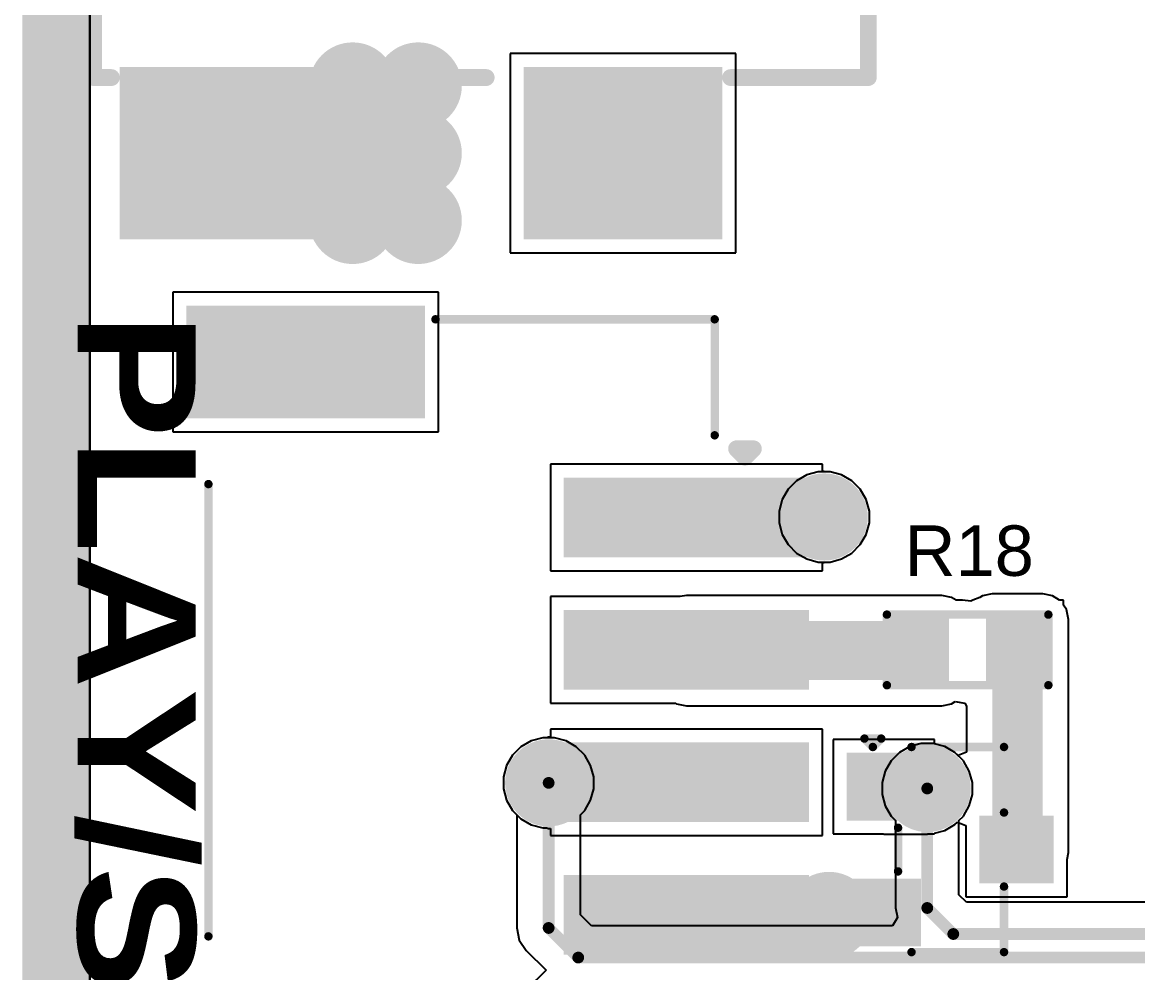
# Model space of a CAD drawing. Header units: inches. Extents: x -0.14 to 3.84, y -0.14 to 3.05.
# Drawn here: x -0.138 to 0.525, y 1.401 to 1.966 of the extents above; entities that cross this region are included whole.
import ezdxf

# ---------------------------------------------------------------- set-up
doc = ezdxf.new("R2010")
doc.units = ezdxf.units.IN
doc.header["$MEASUREMENT"] = 0
for name, color, linetype in [('Board Outline', 216, 'Continuous'), ('Bottom Layer', 5, 'Continuous'), ('Bottom Solder', 6, 'Continuous'), ('Ground Layer', 76, 'Continuous'), ('Multi-Layer', 9, 'Continuous'), ('Pad Holes', 156, 'Continuous'), ('Power Layer', 16, 'Continuous'), ('Top Layer', 1, 'Continuous'), ('Top Overlay', 2, 'Continuous'), ('Top Paste', 8, 'Continuous'), ('Top Solder', 216, 'Continuous'), ('Via Holes', 16, 'Continuous')]:
    doc.layers.add(name, color=color, linetype=linetype)
doc.styles.add('Arial', font='', dxfattribs={"height": 0.2})
doc.styles.add('Arial Black_Bold', font='', dxfattribs={"height": 0.2})
doc.styles.get('Arial').set_extended_font_data('Arial')
doc.styles.get('Arial Black_Bold').set_extended_font_data('Arial Black', bold=True)

# ---------------------------------------------------------------- blocks, each defined once
blk = doc.blocks.new('SOT_23_14')
at = {"layer": 'Top Layer'}
for points in [[(-0.01614, 0.05748), (0.01614, 0.05748), (0.01614, 0.02126), (-0.01614, 0.02126)], [(-0.05354, -0.02126), (-0.02126, -0.02126), (-0.02126, -0.05748), (-0.05354, -0.05748)], [(0.02126, -0.02126), (0.05354, -0.02126), (0.05354, -0.05748), (0.02126, -0.05748)]]:
    blk.add_hatch(color=1, dxfattribs=at).paths.add_polyline_path(points)
at = {"layer": 'Top Paste'}
for points in [[(-0.01614, 0.05748), (0.01614, 0.05748), (0.01614, 0.02126), (-0.01614, 0.02126)], [(-0.05354, -0.02126), (-0.02126, -0.02126), (-0.02126, -0.05748), (-0.05354, -0.05748)], [(0.02126, -0.02126), (0.05354, -0.02126), (0.05354, -0.05748), (0.02126, -0.05748)]]:
    blk.add_hatch(color=8, dxfattribs=at).paths.add_polyline_path(points)
at = {"layer": 'Top Solder'}
for points in [[(-0.02014, 0.06148), (0.02014, 0.06148), (0.02014, 0.01726), (-0.02014, 0.01726)], [(-0.05754, -0.01726), (-0.01726, -0.01726), (-0.01726, -0.06148), (-0.05754, -0.06148)], [(0.01726, -0.01726), (0.05754, -0.01726), (0.05754, -0.06148), (0.01726, -0.06148)]]:
    blk.add_hatch(color=216, dxfattribs=at).paths.add_polyline_path(points)
at = {"layer": 'Top Overlay'}
for points in [[(-0.061, -0.023, 0.005, 0.005, 0), (-0.061, 0.032, 0.005, 0.005, 0)], [(-0.022, 0.032, 0.005, 0.005, 0), (-0.061, 0.032, 0.005, 0.005, 0)], [(0.061, 0.032, 0.005, 0.005, 0), (0.022, 0.032, 0.005, 0.005, 0)], [(0.061, -0.023, 0.005, 0.005, 0), (0.061, 0.032, 0.005, 0.005, 0)], [(0.013, -0.031, 0.005, 0.005, 0), (-0.013, -0.031, 0.005, 0.005, 0)], [(-0.061, -0.046, 0.005, 0.005, 0), (-0.066, -0.041, 0.005, 0.005, 0)], [(-0.066, -0.051, 0.005, 0.005, 0), (-0.066, -0.041, 0.005, 0.005, 0)], [(-0.066, -0.051, 0.005, 0.005, 0), (-0.061, -0.046, 0.005, 0.005, 0)]]:
    blk.add_lwpolyline(points, format="xyseb", dxfattribs=at)
for points in [[(-0.06225, 0.032, 0.0025, 0.0025, 1), (-0.05975, 0.032, 0.0025, 0.0025, 1)], [(-0.06225, 0.032, 0.0025, 0.0025, 1), (-0.05975, 0.032, 0.0025, 0.0025, 1)], [(-0.02325, 0.032, 0.0025, 0.0025, 1), (-0.02075, 0.032, 0.0025, 0.0025, 1)], [(0.02075, 0.032, 0.0025, 0.0025, 1), (0.02325, 0.032, 0.0025, 0.0025, 1)], [(0.05975, 0.032, 0.0025, 0.0025, 1), (0.06225, 0.032, 0.0025, 0.0025, 1)], [(0.05975, 0.032, 0.0025, 0.0025, 1), (0.06225, 0.032, 0.0025, 0.0025, 1)], [(-0.06225, -0.023, 0.0025, 0.0025, 1), (-0.05975, -0.023, 0.0025, 0.0025, 1)], [(0.05975, -0.023, 0.0025, 0.0025, 1), (0.06225, -0.023, 0.0025, 0.0025, 1)], [(-0.01425, -0.031, 0.0025, 0.0025, 1), (-0.01175, -0.031, 0.0025, 0.0025, 1)], [(0.01175, -0.031, 0.0025, 0.0025, 1), (0.01425, -0.031, 0.0025, 0.0025, 1)], [(-0.06725, -0.041, 0.0025, 0.0025, 1), (-0.06475, -0.041, 0.0025, 0.0025, 1)], [(-0.06725, -0.041, 0.0025, 0.0025, 1), (-0.06475, -0.041, 0.0025, 0.0025, 1)], [(-0.06225, -0.046, 0.0025, 0.0025, 1), (-0.05975, -0.046, 0.0025, 0.0025, 1)], [(-0.06225, -0.046, 0.0025, 0.0025, 1), (-0.05975, -0.046, 0.0025, 0.0025, 1)], [(-0.06725, -0.051, 0.0025, 0.0025, 1), (-0.06475, -0.051, 0.0025, 0.0025, 1)], [(-0.06725, -0.051, 0.0025, 0.0025, 1), (-0.06475, -0.051, 0.0025, 0.0025, 1)]]:
    blk.add_lwpolyline(points, format="xyseb", close=True, dxfattribs=at)
blk = doc.blocks.new('R___0603_58')
at = {"layer": 'Top Layer'}
for points in [[(-0.015, 0.0175), (-0.015, -0.0175), (-0.045, -0.0175), (-0.045, 0.0175)], [(0.045, 0.0175), (0.045, -0.0175), (0.015, -0.0175), (0.015, 0.0175)]]:
    blk.add_hatch(color=1, dxfattribs=at).paths.add_polyline_path(points)
at = {"layer": 'Top Paste'}
for points in [[(-0.015, 0.0175), (-0.015, -0.0175), (-0.045, -0.0175), (-0.045, 0.0175)], [(0.045, 0.0175), (0.045, -0.0175), (0.015, -0.0175), (0.015, 0.0175)]]:
    blk.add_hatch(color=8, dxfattribs=at).paths.add_polyline_path(points)
at = {"layer": 'Top Solder'}
for points in [[(-0.011, 0.0215), (-0.011, -0.0215), (-0.049, -0.0215), (-0.049, 0.0215)], [(0.049, 0.0215), (0.049, -0.0215), (0.011, -0.0215), (0.011, 0.0215)]]:
    blk.add_hatch(color=216, dxfattribs=at).paths.add_polyline_path(points)
at = {"layer": 'Top Overlay'}
for points in [[(0.048, 0.021, 0.005, 0.005, 0), (-0.048, 0.021, 0.005, 0.005, 0)], [(-0.048, 0.021, 0.005, 0.005, 0), (-0.048, -0.021, 0.005, 0.005, 0)], [(0.048, 0.021, 0.005, 0.005, 0), (0.048, -0.021, 0.005, 0.005, 0)], [(0.048, -0.021, 0.005, 0.005, 0), (-0.048, -0.021, 0.005, 0.005, 0)]]:
    blk.add_lwpolyline(points, format="xyseb", dxfattribs=at)
for points in [[(-0.04925, 0.021, 0.0025, 0.0025, 1), (-0.04675, 0.021, 0.0025, 0.0025, 1)], [(-0.04925, 0.021, 0.0025, 0.0025, 1), (-0.04675, 0.021, 0.0025, 0.0025, 1)], [(0.04675, 0.021, 0.0025, 0.0025, 1), (0.04925, 0.021, 0.0025, 0.0025, 1)], [(0.04675, 0.021, 0.0025, 0.0025, 1), (0.04925, 0.021, 0.0025, 0.0025, 1)], [(-0.04925, -0.021, 0.0025, 0.0025, 1), (-0.04675, -0.021, 0.0025, 0.0025, 1)], [(-0.04925, -0.021, 0.0025, 0.0025, 1), (-0.04675, -0.021, 0.0025, 0.0025, 1)], [(0.04675, -0.021, 0.0025, 0.0025, 1), (0.04925, -0.021, 0.0025, 0.0025, 1)], [(0.04675, -0.021, 0.0025, 0.0025, 1), (0.04925, -0.021, 0.0025, 0.0025, 1)]]:
    blk.add_lwpolyline(points, format="xyseb", close=True, dxfattribs=at)
blk = doc.blocks.new('S4B_PH_SM4_TB_LF__SN__86')
at = {"layer": 'Top Layer'}
for points in [[(-0.24016, 0.18012), (-0.1811, 0.18012), (-0.1811, 0.04626), (-0.24016, 0.04626)], [(0.1811, 0.18012), (0.24016, 0.18012), (0.24016, 0.04626), (0.1811, 0.04626)], [(-0.1378, -0.04429), (-0.09842, -0.04429), (-0.09842, -0.18209), (-0.1378, -0.18209)], [(-0.05906, -0.04429), (-0.01968, -0.04429), (-0.01968, -0.18209), (-0.05906, -0.18209)], [(0.01968, -0.04429), (0.05906, -0.04429), (0.05906, -0.18209), (0.01968, -0.18209)], [(0.09842, -0.04429), (0.1378, -0.04429), (0.1378, -0.18209), (0.09842, -0.18209)]]:
    blk.add_hatch(color=1, dxfattribs=at).paths.add_polyline_path(points)
at = {"layer": 'Top Paste'}
for points in [[(-0.24016, 0.18012), (-0.1811, 0.18012), (-0.1811, 0.04626), (-0.24016, 0.04626)], [(0.1811, 0.18012), (0.24016, 0.18012), (0.24016, 0.04626), (0.1811, 0.04626)], [(-0.1378, -0.04429), (-0.09842, -0.04429), (-0.09842, -0.18209), (-0.1378, -0.18209)], [(-0.05906, -0.04429), (-0.01968, -0.04429), (-0.01968, -0.18209), (-0.05906, -0.18209)], [(0.01968, -0.04429), (0.05906, -0.04429), (0.05906, -0.18209), (0.01968, -0.18209)], [(0.09842, -0.04429), (0.1378, -0.04429), (0.1378, -0.18209), (0.09842, -0.18209)]]:
    blk.add_hatch(color=8, dxfattribs=at).paths.add_polyline_path(points)
at = {"layer": 'Top Solder'}
for points in [[(-0.24416, 0.18412), (-0.1771, 0.18412), (-0.1771, 0.04226), (-0.24416, 0.04226)], [(0.1771, 0.18412), (0.24416, 0.18412), (0.24416, 0.04226), (0.1771, 0.04226)], [(-0.1418, -0.04029), (-0.09442, -0.04029), (-0.09442, -0.18609), (-0.1418, -0.18609)], [(-0.06306, -0.04029), (-0.01568, -0.04029), (-0.01568, -0.18609), (-0.06306, -0.18609)], [(0.01568, -0.04029), (0.06306, -0.04029), (0.06306, -0.18609), (0.01568, -0.18609)], [(0.09442, -0.04029), (0.1418, -0.04029), (0.1418, -0.18609), (0.09442, -0.18609)]]:
    blk.add_hatch(color=216, dxfattribs=at).paths.add_polyline_path(points)
at = {"layer": 'Top Overlay'}
for points in [[(-0.131, 0.171, 0.005, 0.005, 0), (0.138, 0.171, 0.005, 0.005, 0)], [(-0.236, 0.036, 0.005, 0.005, 0), (-0.236, -0.13, 0.005, 0.005, 0)], [(0.236, 0.036, 0.005, 0.005, 0), (0.236, -0.13, 0.005, 0.005, 0)], [(-0.236, -0.13, 0.005, 0.005, 0), (-0.167, -0.13, 0.005, 0.005, 0)], [(0.167, -0.13, 0.005, 0.005, 0), (0.236, -0.13, 0.005, 0.005, 0)], [(0.159, -0.143, 0.01, 0.01, 0), (0.154, -0.148, 0.01, 0.01, 0)], [(0.159, -0.143, 0.01, 0.01, 0), (0.159, -0.153, 0.01, 0.01, 0)], [(0.154, -0.148, 0.01, 0.01, 0), (0.159, -0.153, 0.01, 0.01, 0)]]:
    blk.add_lwpolyline(points, format="xyseb", dxfattribs=at)
for points in [[(-0.13225, 0.171, 0.0025, 0.0025, 1), (-0.12975, 0.171, 0.0025, 0.0025, 1)], [(0.13675, 0.171, 0.0025, 0.0025, 1), (0.13925, 0.171, 0.0025, 0.0025, 1)], [(-0.23725, 0.036, 0.0025, 0.0025, 1), (-0.23475, 0.036, 0.0025, 0.0025, 1)], [(0.23475, 0.036, 0.0025, 0.0025, 1), (0.23725, 0.036, 0.0025, 0.0025, 1)], [(-0.23725, -0.13, 0.0025, 0.0025, 1), (-0.23475, -0.13, 0.0025, 0.0025, 1)], [(-0.23725, -0.13, 0.0025, 0.0025, 1), (-0.23475, -0.13, 0.0025, 0.0025, 1)], [(-0.16825, -0.13, 0.0025, 0.0025, 1), (-0.16575, -0.13, 0.0025, 0.0025, 1)], [(0.16575, -0.13, 0.0025, 0.0025, 1), (0.16825, -0.13, 0.0025, 0.0025, 1)], [(0.23475, -0.13, 0.0025, 0.0025, 1), (0.23725, -0.13, 0.0025, 0.0025, 1)], [(0.23475, -0.13, 0.0025, 0.0025, 1), (0.23725, -0.13, 0.0025, 0.0025, 1)], [(0.1565, -0.143, 0.005, 0.005, 1), (0.1615, -0.143, 0.005, 0.005, 1)], [(0.1565, -0.143, 0.005, 0.005, 1), (0.1615, -0.143, 0.005, 0.005, 1)], [(0.1515, -0.148, 0.005, 0.005, 1), (0.1565, -0.148, 0.005, 0.005, 1)], [(0.1515, -0.148, 0.005, 0.005, 1), (0.1565, -0.148, 0.005, 0.005, 1)], [(0.1565, -0.153, 0.005, 0.005, 1), (0.1615, -0.153, 0.005, 0.005, 1)], [(0.1565, -0.153, 0.005, 0.005, 1), (0.1615, -0.153, 0.005, 0.005, 1)]]:
    blk.add_lwpolyline(points, format="xyseb", close=True, dxfattribs=at)
blk = doc.blocks.new('DC_005_5A_2_5_SMT_94')
at = {"layer": 'Bottom Layer'}
h = blk.add_hatch(color=5, dxfattribs=at)
edge = h.paths.add_edge_path()
edge.add_arc((0, 0), 0.04921, 0, 360)
h = blk.add_hatch(color=5, dxfattribs=at)
edge = h.paths.add_edge_path()
edge.add_arc((0.17717, 0), 0.04921, 0, 360)
at = {"layer": 'Bottom Solder'}
h = blk.add_hatch(color=6, dxfattribs=at)
edge = h.paths.add_edge_path()
edge.add_arc((0, 0), 0.05321, 0, 360)
h = blk.add_hatch(color=6, dxfattribs=at)
edge = h.paths.add_edge_path()
edge.add_arc((0.17717, 0), 0.05321, 0, 360)
at = {"layer": 'Ground Layer'}
h = blk.add_hatch(color=76, dxfattribs=at)
edge = h.paths.add_edge_path()
edge.add_arc((0.17717, 0), 0.05543, 0, 360)
h = blk.add_hatch(color=76, dxfattribs=at)
edge = h.paths.add_edge_path()
edge.add_arc((0, 0), 0.0515, 0, 360)
at = {"layer": 'Multi-Layer'}
h = blk.add_hatch(color=9, dxfattribs=at)
edge = h.paths.add_edge_path()
edge.add_arc((0, 0), 0.04921, 0, 360)
h = blk.add_hatch(color=9, dxfattribs=at)
edge = h.paths.add_edge_path()
edge.add_arc((0.17717, 0), 0.04921, 0, 360)
at = {"layer": 'Pad Holes'}
h = blk.add_hatch(color=7, dxfattribs=at)
edge = h.paths.add_edge_path()
edge.add_arc((0.17717, 0), 0.03543, 0, 360)
h = blk.add_hatch(color=7, dxfattribs=at)
edge = h.paths.add_edge_path()
edge.add_arc((0, 0), 0.0315, 0, 360)
at = {"layer": 'Power Layer'}
h = blk.add_hatch(color=16, dxfattribs=at)
edge = h.paths.add_edge_path()
edge.add_arc((0.17717, 0), 0.05543, 0, 360)
h = blk.add_hatch(color=16, dxfattribs=at)
edge = h.paths.add_edge_path()
edge.add_arc((0, 0), 0.0515, 0, 360)
at = {"layer": 'Top Layer'}
for points in [[(-0.05512, 0.27165), (0.05512, 0.27165), (0.05512, 0.17716), (-0.05512, 0.17716)], [(0.18504, 0.27165), (0.29528, 0.27165), (0.29528, 0.17716), (0.18504, 0.17716)], [(-0.05512, -0.17716), (0.05512, -0.17716), (0.05512, -0.27165), (-0.05512, -0.27165)], [(0.18504, -0.17716), (0.29528, -0.17716), (0.29528, -0.27165), (0.18504, -0.27165)]]:
    blk.add_hatch(color=1, dxfattribs=at).paths.add_polyline_path(points)
h = blk.add_hatch(color=1, dxfattribs=at)
edge = h.paths.add_edge_path()
edge.add_arc((0, 0), 0.04921, 0, 360)
h = blk.add_hatch(color=1, dxfattribs=at)
edge = h.paths.add_edge_path()
edge.add_arc((0.17717, 0), 0.04921, 0, 360)
at = {"layer": 'Top Paste'}
for points in [[(-0.05512, 0.27165), (0.05512, 0.27165), (0.05512, 0.17716), (-0.05512, 0.17716)], [(0.18504, 0.27165), (0.29528, 0.27165), (0.29528, 0.17716), (0.18504, 0.17716)], [(-0.05512, -0.17716), (0.05512, -0.17716), (0.05512, -0.27165), (-0.05512, -0.27165)], [(0.18504, -0.17716), (0.29528, -0.17716), (0.29528, -0.27165), (0.18504, -0.27165)]]:
    blk.add_hatch(color=8, dxfattribs=at).paths.add_polyline_path(points)
at = {"layer": 'Top Solder'}
for points in [[(-0.05912, 0.27565), (0.05912, 0.27565), (0.05912, 0.17316), (-0.05912, 0.17316)], [(0.18104, 0.27565), (0.29928, 0.27565), (0.29928, 0.17316), (0.18104, 0.17316)], [(-0.05912, -0.17316), (0.05912, -0.17316), (0.05912, -0.27565), (-0.05912, -0.27565)], [(0.18104, -0.17316), (0.29928, -0.17316), (0.29928, -0.27565), (0.18104, -0.27565)]]:
    blk.add_hatch(color=216, dxfattribs=at).paths.add_polyline_path(points)
h = blk.add_hatch(color=216, dxfattribs=at)
edge = h.paths.add_edge_path()
edge.add_arc((0, 0), 0.05321, 0, 360)
h = blk.add_hatch(color=216, dxfattribs=at)
edge = h.paths.add_edge_path()
edge.add_arc((0.17717, 0), 0.05321, 0, 360)
at = {"layer": 'Top Overlay'}
for points in [[(-0.068, 0.216, 0.01, 0.01, 0), (-0.068, 0.226, 0.01, 0.01, 0)], [(-0.068, 0.226, 0.01, 0.01, 0), (-0.063, 0.221, 0.01, 0.01, 0)], [(-0.068, 0.216, 0.01, 0.01, 0), (-0.063, 0.221, 0.01, 0.01, 0)], [(-0.0745, -0.17941, 0.01, 0.01, 0), (-0.0745, 0.17941, 0.01, 0.01, 0)], [(-0.0745, 0.17941, 0.01, 0.01, 0), (-0.064, 0.17941, 0.01, 0.01, 0)], [(0.077, 0.17941, 0.01, 0.01, 0), (0.15884, 0.17941, 0.01, 0.01, 0)], [(0.30416, 0.17941, 0.01, 0.01, 0), (0.386, 0.17941, 0.01, 0.01, 0)], [(0.38601, -0.17941, 0.01, 0.01, 0), (0.38601, 0.17941, 0.01, 0.01, 0)], [(-0.0745, -0.17941, 0.01, 0.01, 0), (-0.064, -0.17941, 0.01, 0.01, 0)], [(0.077, -0.17941, 0.01, 0.01, 0), (0.15884, -0.17941, 0.01, 0.01, 0)], [(0.30416, -0.17941, 0.01, 0.01, 0), (0.386, -0.17941, 0.01, 0.01, 0)]]:
    blk.add_lwpolyline(points, format="xyseb", dxfattribs=at)
for points in [[(-0.0705, 0.226, 0.005, 0.005, 1), (-0.0655, 0.226, 0.005, 0.005, 1)], [(-0.0705, 0.226, 0.005, 0.005, 1), (-0.0655, 0.226, 0.005, 0.005, 1)], [(-0.0655, 0.221, 0.005, 0.005, 1), (-0.0605, 0.221, 0.005, 0.005, 1)], [(-0.0655, 0.221, 0.005, 0.005, 1), (-0.0605, 0.221, 0.005, 0.005, 1)], [(-0.0705, 0.216, 0.005, 0.005, 1), (-0.0655, 0.216, 0.005, 0.005, 1)], [(-0.0705, 0.216, 0.005, 0.005, 1), (-0.0655, 0.216, 0.005, 0.005, 1)], [(-0.077, 0.17941, 0.005, 0.005, 1), (-0.072, 0.17941, 0.005, 0.005, 1)], [(-0.077, 0.17941, 0.005, 0.005, 1), (-0.072, 0.17941, 0.005, 0.005, 1)], [(-0.0665, 0.17941, 0.005, 0.005, 1), (-0.0615, 0.17941, 0.005, 0.005, 1)], [(0.0745, 0.17941, 0.005, 0.005, 1), (0.0795, 0.17941, 0.005, 0.005, 1)], [(0.15634, 0.17941, 0.005, 0.005, 1), (0.16134, 0.17941, 0.005, 0.005, 1)], [(0.30166, 0.17941, 0.005, 0.005, 1), (0.30666, 0.17941, 0.005, 0.005, 1)], [(0.3835, 0.17941, 0.005, 0.005, 1), (0.3885, 0.17941, 0.005, 0.005, 1)], [(0.38351, 0.17941, 0.005, 0.005, 1), (0.38851, 0.17941, 0.005, 0.005, 1)], [(-0.077, -0.17941, 0.005, 0.005, 1), (-0.072, -0.17941, 0.005, 0.005, 1)], [(-0.077, -0.17941, 0.005, 0.005, 1), (-0.072, -0.17941, 0.005, 0.005, 1)], [(-0.0665, -0.17941, 0.005, 0.005, 1), (-0.0615, -0.17941, 0.005, 0.005, 1)], [(0.0745, -0.17941, 0.005, 0.005, 1), (0.0795, -0.17941, 0.005, 0.005, 1)], [(0.15634, -0.17941, 0.005, 0.005, 1), (0.16134, -0.17941, 0.005, 0.005, 1)], [(0.30166, -0.17941, 0.005, 0.005, 1), (0.30666, -0.17941, 0.005, 0.005, 1)], [(0.3835, -0.17941, 0.005, 0.005, 1), (0.3885, -0.17941, 0.005, 0.005, 1)], [(0.38351, -0.17941, 0.005, 0.005, 1), (0.38851, -0.17941, 0.005, 0.005, 1)]]:
    blk.add_lwpolyline(points, format="xyseb", close=True, dxfattribs=at)

msp = doc.modelspace()

# ---------------------------------------------------------------- hatches: boundary and pattern name
at = {"layer": 'Bottom Layer'}
h = msp.add_hatch(color=5, dxfattribs=at)
edge = h.paths.add_edge_path()
edge.add_arc((0.05828, 1.92842), 0.01181, 0, 360)
h = msp.add_hatch(color=5, dxfattribs=at)
edge = h.paths.add_edge_path()
edge.add_arc((0.09728, 1.92842), 0.01181, 0, 360)
h = msp.add_hatch(color=5, dxfattribs=at)
edge = h.paths.add_edge_path()
edge.add_arc((0.05828, 1.88842), 0.01181, 0, 360)
h = msp.add_hatch(color=5, dxfattribs=at)
edge = h.paths.add_edge_path()
edge.add_arc((0.09728, 1.88842), 0.01181, 0, 360)
h = msp.add_hatch(color=5, dxfattribs=at)
edge = h.paths.add_edge_path()
edge.add_arc((0.05828, 1.84842), 0.01181, 0, 360)
h = msp.add_hatch(color=5, dxfattribs=at)
edge = h.paths.add_edge_path()
edge.add_arc((0.09728, 1.84842), 0.01181, 0, 360)
h = msp.add_hatch(color=5, dxfattribs=at)
edge = h.paths.add_edge_path()
edge.add_arc((0.33866, 1.67206), 0.01181, 0, 360)
h = msp.add_hatch(color=5, dxfattribs=at)
edge = h.paths.add_edge_path()
edge.add_arc((0.17481, 1.51392), 0.01181, 0, 360)
h = msp.add_hatch(color=5, dxfattribs=at)
edge = h.paths.add_edge_path()
edge.add_arc((0.39991, 1.51057), 0.01181, 0, 360)
h = msp.add_hatch(color=5, dxfattribs=at)
edge = h.paths.add_edge_path()
edge.add_arc((0.34154, 1.43507), 0.01181, 0, 360)
at = {"layer": 'Bottom Solder'}
h = msp.add_hatch(color=6, dxfattribs=at)
edge = h.paths.add_edge_path()
edge.add_arc((0.05828, 1.92842), 0.01581, 0, 360)
h = msp.add_hatch(color=6, dxfattribs=at)
edge = h.paths.add_edge_path()
edge.add_arc((0.09728, 1.92842), 0.01581, 0, 360)
h = msp.add_hatch(color=6, dxfattribs=at)
edge = h.paths.add_edge_path()
edge.add_arc((0.05828, 1.88842), 0.01581, 0, 360)
h = msp.add_hatch(color=6, dxfattribs=at)
edge = h.paths.add_edge_path()
edge.add_arc((0.09728, 1.88842), 0.01581, 0, 360)
h = msp.add_hatch(color=6, dxfattribs=at)
edge = h.paths.add_edge_path()
edge.add_arc((0.05828, 1.84842), 0.01581, 0, 360)
h = msp.add_hatch(color=6, dxfattribs=at)
edge = h.paths.add_edge_path()
edge.add_arc((0.09728, 1.84842), 0.01581, 0, 360)
h = msp.add_hatch(color=6, dxfattribs=at)
edge = h.paths.add_edge_path()
edge.add_arc((0.33866, 1.67206), 0.01581, 0, 360)
h = msp.add_hatch(color=6, dxfattribs=at)
edge = h.paths.add_edge_path()
edge.add_arc((0.17481, 1.51392), 0.01581, 0, 360)
h = msp.add_hatch(color=6, dxfattribs=at)
edge = h.paths.add_edge_path()
edge.add_arc((0.39991, 1.51057), 0.01581, 0, 360)
h = msp.add_hatch(color=6, dxfattribs=at)
edge = h.paths.add_edge_path()
edge.add_arc((0.34154, 1.43507), 0.01581, 0, 360)
at = {"layer": 'Ground Layer'}
h = msp.add_hatch(color=76, dxfattribs=at)
edge = h.paths.add_edge_path()
edge.add_arc((0.33866, 1.67206), 0.02591, 0, 360)
h = msp.add_hatch(color=76, dxfattribs=at)
edge = h.paths.add_edge_path()
edge.add_arc((0.17481, 1.51392), 0.02591, 0, 360)
h = msp.add_hatch(color=76, dxfattribs=at)
edge = h.paths.add_edge_path()
edge.add_arc((0.39991, 1.51057), 0.02591, 0, 360)
at = {"layer": 'Power Layer'}
h = msp.add_hatch(color=16, dxfattribs=at)
edge = h.paths.add_edge_path()
edge.add_arc((0.05828, 1.92842), 0.02591, 0, 360)
h = msp.add_hatch(color=16, dxfattribs=at)
edge = h.paths.add_edge_path()
edge.add_arc((0.09728, 1.92842), 0.02591, 0, 360)
h = msp.add_hatch(color=16, dxfattribs=at)
edge = h.paths.add_edge_path()
edge.add_arc((0.05828, 1.88842), 0.02591, 0, 360)
h = msp.add_hatch(color=16, dxfattribs=at)
edge = h.paths.add_edge_path()
edge.add_arc((0.09728, 1.88842), 0.02591, 0, 360)
h = msp.add_hatch(color=16, dxfattribs=at)
edge = h.paths.add_edge_path()
edge.add_arc((0.05828, 1.84842), 0.02591, 0, 360)
h = msp.add_hatch(color=16, dxfattribs=at)
edge = h.paths.add_edge_path()
edge.add_arc((0.09728, 1.84842), 0.02591, 0, 360)
h = msp.add_hatch(color=16, dxfattribs=at)
edge = h.paths.add_edge_path()
edge.add_arc((0.17481, 1.51392), 0.02591, 0, 360)
h = msp.add_hatch(color=16, dxfattribs=at)
edge = h.paths.add_edge_path()
edge.add_arc((0.39991, 1.51057), 0.02591, 0, 360)
h = msp.add_hatch(color=16, dxfattribs=at)
edge = h.paths.add_edge_path()
edge.add_arc((0.34154, 1.43507), 0.02591, 0, 360)
at = {"layer": 'Top Layer'}
h = msp.add_hatch(color=1, dxfattribs=at)
edge = h.paths.add_edge_path()
edge.add_arc((0.05828, 1.92842), 0.01181, 0, 360)
h = msp.add_hatch(color=1, dxfattribs=at)
edge = h.paths.add_edge_path()
edge.add_arc((0.09728, 1.92842), 0.01181, 0, 360)
for points in [[(-0.07629, 1.84117), (0.11, 1.84117), (0.11, 1.93566), (-0.07629, 1.93566)], [(0.33866, 1.66024), (0.33866, 1.68385), (0.25673, 1.68385), (0.25673, 1.66024)], [(0.40854, 1.57512), (0.40854, 1.61012), (0.25673, 1.61012), (0.25673, 1.57512)], [(0.46854, 1.47247), (0.46854, 1.61112), (0.43854, 1.61112), (0.43854, 1.47247)], [(0.17481, 1.52574), (0.17481, 1.50213), (0.25673, 1.50213), (0.25673, 1.52574)], [(0.39991, 1.49875), (0.39991, 1.52236), (0.37417, 1.52236), (0.37417, 1.49875)], [(0.39228, 1.41893), (0.39228, 1.45121), (0.25673, 1.45121), (0.25673, 1.41893)]]:
    msp.add_hatch(color=1, dxfattribs=at).paths.add_polyline_path(points)
h = msp.add_hatch(color=1, dxfattribs=at)
edge = h.paths.add_edge_path()
edge.add_arc((0.05828, 1.88842), 0.01181, 0, 360)
h = msp.add_hatch(color=1, dxfattribs=at)
edge = h.paths.add_edge_path()
edge.add_arc((0.09728, 1.88842), 0.01181, 0, 360)
h = msp.add_hatch(color=1, dxfattribs=at)
edge = h.paths.add_edge_path()
edge.add_arc((0.05828, 1.84842), 0.01181, 0, 360)
h = msp.add_hatch(color=1, dxfattribs=at)
edge = h.paths.add_edge_path()
edge.add_arc((0.09728, 1.84842), 0.01181, 0, 360)
h = msp.add_hatch(color=1, dxfattribs=at)
edge = h.paths.add_edge_path()
edge.add_arc((0.33866, 1.67206), 0.01181, 0, 360)
h = msp.add_hatch(color=1, dxfattribs=at)
edge = h.paths.add_edge_path()
edge.add_arc((0.17481, 1.51392), 0.01181, 0, 360)
h = msp.add_hatch(color=1, dxfattribs=at)
edge = h.paths.add_edge_path()
edge.add_arc((0.39991, 1.51057), 0.01181, 0, 360)
h = msp.add_hatch(color=1, dxfattribs=at)
edge = h.paths.add_edge_path()
edge.add_arc((0.34154, 1.43507), 0.01181, 0, 360)
at = {"layer": 'Top Solder'}
h = msp.add_hatch(color=216, dxfattribs=at)
edge = h.paths.add_edge_path()
edge.add_arc((0.05828, 1.92842), 0.01581, 0, 360)
h = msp.add_hatch(color=216, dxfattribs=at)
edge = h.paths.add_edge_path()
edge.add_arc((0.09728, 1.92842), 0.01581, 0, 360)
h = msp.add_hatch(color=216, dxfattribs=at)
edge = h.paths.add_edge_path()
edge.add_arc((0.05828, 1.88842), 0.01581, 0, 360)
h = msp.add_hatch(color=216, dxfattribs=at)
edge = h.paths.add_edge_path()
edge.add_arc((0.09728, 1.88842), 0.01581, 0, 360)
h = msp.add_hatch(color=216, dxfattribs=at)
edge = h.paths.add_edge_path()
edge.add_arc((0.05828, 1.84842), 0.01581, 0, 360)
h = msp.add_hatch(color=216, dxfattribs=at)
edge = h.paths.add_edge_path()
edge.add_arc((0.09728, 1.84842), 0.01581, 0, 360)
h = msp.add_hatch(color=216, dxfattribs=at)
edge = h.paths.add_edge_path()
edge.add_arc((0.33866, 1.67206), 0.01581, 0, 360)
h = msp.add_hatch(color=216, dxfattribs=at)
edge = h.paths.add_edge_path()
edge.add_arc((0.17481, 1.51392), 0.01581, 0, 360)
h = msp.add_hatch(color=216, dxfattribs=at)
edge = h.paths.add_edge_path()
edge.add_arc((0.39991, 1.51057), 0.01581, 0, 360)
h = msp.add_hatch(color=216, dxfattribs=at)
edge = h.paths.add_edge_path()
edge.add_arc((0.34154, 1.43507), 0.01581, 0, 360)
at = {"layer": 'Via Holes'}
h = msp.add_hatch(color=7, dxfattribs=at)
edge = h.paths.add_edge_path()
edge.add_arc((0.05828, 1.92842), 0.00591, 0, 360)
h = msp.add_hatch(color=7, dxfattribs=at)
edge = h.paths.add_edge_path()
edge.add_arc((0.09728, 1.92842), 0.00591, 0, 360)
h = msp.add_hatch(color=7, dxfattribs=at)
edge = h.paths.add_edge_path()
edge.add_arc((0.05828, 1.88842), 0.00591, 0, 360)
h = msp.add_hatch(color=7, dxfattribs=at)
edge = h.paths.add_edge_path()
edge.add_arc((0.09728, 1.88842), 0.00591, 0, 360)
h = msp.add_hatch(color=7, dxfattribs=at)
edge = h.paths.add_edge_path()
edge.add_arc((0.05828, 1.84842), 0.00591, 0, 360)
h = msp.add_hatch(color=7, dxfattribs=at)
edge = h.paths.add_edge_path()
edge.add_arc((0.09728, 1.84842), 0.00591, 0, 360)
h = msp.add_hatch(color=7, dxfattribs=at)
edge = h.paths.add_edge_path()
edge.add_arc((0.33866, 1.67206), 0.00591, 0, 360)
h = msp.add_hatch(color=7, dxfattribs=at)
edge = h.paths.add_edge_path()
edge.add_arc((0.17481, 1.51392), 0.00591, 0, 360)
h = msp.add_hatch(color=7, dxfattribs=at)
edge = h.paths.add_edge_path()
edge.add_arc((0.39991, 1.51057), 0.00591, 0, 360)
h = msp.add_hatch(color=7, dxfattribs=at)
edge = h.paths.add_edge_path()
edge.add_arc((0.34154, 1.43507), 0.00591, 0, 360)

# ---------------------------------------------------------------- linework, layer by layer
at = {"layer": 'Board Outline'}
msp.add_lwpolyline([(-0.11811, -0.11811, 0.005, 0.005, 0), (-0.11811, 3.0315, 0.005, 0.005, 0)], format="xyseb", dxfattribs=at)
at = {"layer": 'Bottom Layer'}
for p, q in [((-0.09772, -0.09772), (-0.09772, 3.01111)), ((0.33513, 1.69887), (0.32831, 1.69704)), ((0.34219, 1.69887), (0.33513, 1.69887)), ((0.34901, 1.69704), (0.34219, 1.69887)), ((0.32219, 1.69351), (0.3172, 1.68852)), ((0.32831, 1.69704), (0.32219, 1.69351)), ((0.35512, 1.69351), (0.34901, 1.69704)), ((0.36011, 1.68852), (0.35512, 1.69351)), ((0.3172, 1.68852), (0.31367, 1.68241)), ((0.36364, 1.68241), (0.36011, 1.68852)), ((0.31367, 1.68241), (0.31185, 1.67559)), ((0.36547, 1.67559), (0.36364, 1.68241)), ((0.31185, 1.67559), (0.31185, 1.66853)), ((0.36547, 1.66853), (0.36547, 1.67559)), ((0.31185, 1.66853), (0.31367, 1.66171)), ((0.36364, 1.66171), (0.36547, 1.66853)), ((0.31367, 1.66171), (0.3172, 1.6556)), ((0.36011, 1.6556), (0.36364, 1.66171)), ((0.3172, 1.6556), (0.32219, 1.65061)), ((0.35512, 1.65061), (0.36011, 1.6556)), ((0.32219, 1.65061), (0.32831, 1.64708)), ((0.32831, 1.64708), (0.33513, 1.64525)), ((0.33513, 1.64525), (0.34219, 1.64525)), ((0.34219, 1.64525), (0.34901, 1.64708)), ((0.34901, 1.64708), (0.35512, 1.65061)), ((0.16446, 1.53891), (0.15835, 1.53538)), ((0.17128, 1.54073), (0.16446, 1.53891)), ((0.17834, 1.54073), (0.17128, 1.54073)), ((0.18516, 1.53891), (0.17834, 1.54073)), ((0.19127, 1.53538), (0.18516, 1.53891)), ((0.15835, 1.53538), (0.15335, 1.53038)), ((0.19626, 1.53038), (0.19127, 1.53538)), ((0.38345, 1.53202), (0.37845, 1.52703)), ((0.38956, 1.53555), (0.38345, 1.53202)), ((0.39638, 1.53738), (0.38956, 1.53555)), ((0.40344, 1.53738), (0.39638, 1.53738)), ((0.41026, 1.53555), (0.40344, 1.53738)), ((0.41637, 1.53202), (0.41026, 1.53555)), ((0.42136, 1.52703), (0.41637, 1.53202)), ((0.15335, 1.53038), (0.14982, 1.52427)), ((0.19979, 1.52427), (0.19626, 1.53038)), ((0.37845, 1.52703), (0.37492, 1.52092)), ((0.42489, 1.52092), (0.42136, 1.52703)), ((0.14982, 1.52427), (0.148, 1.51745)), ((0.20162, 1.51745), (0.19979, 1.52427)), ((0.37492, 1.52092), (0.3731, 1.5141)), ((0.42672, 1.5141), (0.42489, 1.52092)), ((0.148, 1.51745), (0.148, 1.51039)), ((0.20162, 1.51039), (0.20162, 1.51745)), ((0.3731, 1.5141), (0.3731, 1.50704)), ((0.42672, 1.50704), (0.42672, 1.5141)), ((0.148, 1.51039), (0.14982, 1.50357)), ((0.19979, 1.50357), (0.20162, 1.51039)), ((0.3731, 1.50704), (0.37492, 1.50022)), ((0.42489, 1.50022), (0.42672, 1.50704)), ((0.14982, 1.50357), (0.15335, 1.49746)), ((0.19626, 1.49746), (0.19979, 1.50357)), ((0.37492, 1.50022), (0.37845, 1.49411)), ((0.42136, 1.49411), (0.42489, 1.50022)), ((0.15335, 1.49746), (0.15595, 1.49487)), ((0.15595, 1.49487), (0.15595, 1.42761)), ((0.19367, 1.49487), (0.19626, 1.49746)), ((0.19367, 1.43542), (0.19367, 1.49487)), ((0.37845, 1.49411), (0.38105, 1.49152)), ((0.41877, 1.49152), (0.42136, 1.49411)), ((0.38105, 1.49152), (0.38105, 1.4395)), ((0.41877, 1.44731), (0.41877, 1.49152)), ((0.4232, 1.44288), (0.41877, 1.44731)), ((0.38105, 1.4395), (0.38216, 1.43388)), ((0.64492, 1.44288), (0.4232, 1.44288)), ((0.20021, 1.42888), (0.19367, 1.43542)), ((0.38216, 1.43388), (0.3792, 1.42888)), ((0.15595, 1.42761), (0.15738, 1.42039)), ((0.3792, 1.42888), (0.20021, 1.42888)), ((0.15738, 1.42039), (0.16147, 1.41427)), ((0.16147, 1.41427), (0.17324, 1.4025)), ((0.17324, 1.4025), (0.16147, 1.39073))]:
    msp.add_line(p, q, dxfattribs=at)
for points in [[(0.17481, 1.42761, 0.007, 0.007, 0), (0.17481, 1.51392, 0.007, 0.007, 0)], [(0.39991, 1.4395, 0.007, 0.007, 0), (0.39991, 1.51057, 0.007, 0.007, 0)], [(0.39991, 1.4395, 0.007, 0.007, 0), (0.41539, 1.42402, 0.007, 0.007, 0)], [(0.17481, 1.42761, 0.007, 0.007, 0), (0.1924, 1.41002, 0.007, 0.007, 0)], [(0.41539, 1.42402, 0.007, 0.007, 0), (1.05736, 1.42402, 0.007, 0.007, 0)], [(0.1924, 1.41002, 0.007, 0.007, 0), (1.06316, 1.41002, 0.007, 0.007, 0)]]:
    msp.add_lwpolyline(points, format="xyseb", dxfattribs=at)
for points in [[(0.17306, 1.51392, 0.0035, 0.0035, 1), (0.17656, 1.51392, 0.0035, 0.0035, 1)], [(0.39816, 1.51057, 0.0035, 0.0035, 1), (0.40166, 1.51057, 0.0035, 0.0035, 1)], [(0.39816, 1.4395, 0.0035, 0.0035, 1), (0.40166, 1.4395, 0.0035, 0.0035, 1)], [(0.39816, 1.4395, 0.0035, 0.0035, 1), (0.40166, 1.4395, 0.0035, 0.0035, 1)], [(0.17306, 1.42761, 0.0035, 0.0035, 1), (0.17656, 1.42761, 0.0035, 0.0035, 1)], [(0.17306, 1.42761, 0.0035, 0.0035, 1), (0.17656, 1.42761, 0.0035, 0.0035, 1)], [(0.41364, 1.42402, 0.0035, 0.0035, 1), (0.41714, 1.42402, 0.0035, 0.0035, 1)], [(0.41364, 1.42402, 0.0035, 0.0035, 1), (0.41714, 1.42402, 0.0035, 0.0035, 1)], [(0.19065, 1.41002, 0.0035, 0.0035, 1), (0.19415, 1.41002, 0.0035, 0.0035, 1)], [(0.19065, 1.41002, 0.0035, 0.0035, 1), (0.19415, 1.41002, 0.0035, 0.0035, 1)]]:
    msp.add_lwpolyline(points, format="xyseb", close=True, dxfattribs=at)
at = {"layer": 'Ground Layer'}
msp.add_line((-0.09801, -0.09801), (-0.09801, 3.0114), dxfattribs=at)
msp.add_lwpolyline([(-0.11811, -0.11811, 0.04, 0.04, 0), (-0.11811, 3.0315, 0.04, 0.04, 0)], format="xyseb", dxfattribs=at)
at = {"layer": 'Power Layer'}
msp.add_line((-0.09801, -0.09801), (-0.09801, 3.0114), dxfattribs=at)
msp.add_lwpolyline([(-0.11811, -0.11811, 0.04, 0.04, 0), (-0.11811, 3.0315, 0.04, 0.04, 0)], format="xyseb", dxfattribs=at)
at = {"layer": 'Top Layer'}
for p, q in [((-0.09772, -0.09772), (-0.09772, 3.01111)), ((0.2861, 1.94766), (0.15187, 1.94766)), ((0.15187, 1.94766), (0.15187, 1.82917)), ((0.2861, 1.82917), (0.2861, 1.94766)), ((0.15187, 1.82917), (0.2861, 1.82917)), ((0.10928, 1.80578), (-0.04857, 1.80578)), ((-0.04857, 1.80578), (-0.04857, 1.72272)), ((0.10928, 1.72272), (0.10928, 1.80578)), ((-0.04857, 1.72272), (0.10928, 1.72272)), ((0.33763, 1.70341), (0.17584, 1.70341)), ((0.17584, 1.70341), (0.17584, 1.64004)), ((0.33763, 1.69914), (0.33763, 1.70341)), ((0.33866, 1.69914), (0.33763, 1.69914)), ((0.34001, 1.69887), (0.33866, 1.69914)), ((0.34219, 1.69887), (0.34001, 1.69887)), ((0.34901, 1.69704), (0.34219, 1.69887)), ((0.35512, 1.69351), (0.34901, 1.69704)), ((0.36011, 1.68852), (0.35512, 1.69351)), ((0.36364, 1.68241), (0.36011, 1.68852)), ((0.36547, 1.67559), (0.36364, 1.68241)), ((0.36547, 1.66853), (0.36547, 1.67559)), ((0.36364, 1.66171), (0.36547, 1.66853)), ((0.36011, 1.6556), (0.36364, 1.66171)), ((0.35512, 1.65061), (0.36011, 1.6556)), ((0.33763, 1.64004), (0.33763, 1.64495)), ((0.33763, 1.64495), (0.33866, 1.64495)), ((0.33866, 1.64495), (0.34018, 1.64525)), ((0.34018, 1.64525), (0.34219, 1.64525)), ((0.34219, 1.64525), (0.34901, 1.64708)), ((0.34901, 1.64708), (0.35512, 1.65061)), ((0.17584, 1.64004), (0.33763, 1.64004)), ((0.25302, 1.62467), (0.17584, 1.62467)), ((0.17584, 1.62467), (0.17584, 1.5613)), ((0.25673, 1.62541), (0.25302, 1.62467)), ((0.40854, 1.62541), (0.25673, 1.62541)), ((0.4144, 1.62425), (0.40854, 1.62541)), ((0.43269, 1.62525), (0.43119, 1.62425)), ((0.43854, 1.62641), (0.43269, 1.62525)), ((0.46854, 1.62641), (0.43854, 1.62641)), ((0.4744, 1.62525), (0.46854, 1.62641)), ((0.47853, 1.62249), (0.4744, 1.62525)), ((0.41703, 1.62249), (0.4144, 1.62425)), ((0.42091, 1.62249), (0.41703, 1.62249)), ((0.42591, 1.62206), (0.42091, 1.62249)), ((0.42091, 1.62249), (0.42091, 1.62249)), ((0.42691, 1.62249), (0.42591, 1.62206)), ((0.43119, 1.62425), (0.42691, 1.62249)), ((0.42691, 1.62249), (0.42691, 1.62249)), ((0.48091, 1.62249), (0.47853, 1.62249)), ((0.48091, 1.61961), (0.48091, 1.62249)), ((0.48267, 1.61697), (0.48091, 1.61961)), ((0.48384, 1.61112), (0.48267, 1.61697)), ((0.48384, 1.47247), (0.48384, 1.61112)), ((0.17584, 1.5613), (0.25041, 1.5613)), ((0.25041, 1.5613), (0.25088, 1.56099)), ((0.25088, 1.56099), (0.25673, 1.55983)), ((0.25673, 1.55983), (0.40854, 1.55983)), ((0.40854, 1.55983), (0.4144, 1.56099)), ((0.4144, 1.56099), (0.41641, 1.56233)), ((0.41641, 1.56233), (0.42221, 1.56126)), ((0.42221, 1.56126), (0.42325, 1.55946)), ((0.42325, 1.55946), (0.42325, 1.53222)), ((0.33763, 1.54593), (0.17584, 1.54593)), ((0.17584, 1.54593), (0.17584, 1.54103)), ((0.33763, 1.48256), (0.33763, 1.54593)), ((0.16446, 1.53891), (0.15835, 1.53538)), ((0.17128, 1.54073), (0.16446, 1.53891)), ((0.17329, 1.54073), (0.17128, 1.54073)), ((0.17481, 1.54103), (0.17329, 1.54073)), ((0.17584, 1.54103), (0.17481, 1.54103)), ((0.40428, 1.53979), (0.34406, 1.53979)), ((0.34406, 1.53979), (0.34406, 1.48351)), ((0.40428, 1.53715), (0.40428, 1.53979)), ((0.15835, 1.53538), (0.15335, 1.53038)), ((0.41026, 1.53555), (0.40428, 1.53715)), ((0.41637, 1.53202), (0.41026, 1.53555)), ((0.41825, 1.53014), (0.41637, 1.53202)), ((0.42325, 1.53222), (0.41825, 1.53014)), ((0.15335, 1.53038), (0.14982, 1.52427)), ((0.14982, 1.52427), (0.148, 1.51745)), ((0.148, 1.51745), (0.148, 1.51039)), ((0.148, 1.51039), (0.14982, 1.50357)), ((0.14982, 1.50357), (0.15335, 1.49746)), ((0.15335, 1.49746), (0.15835, 1.49247)), ((0.15835, 1.49247), (0.16446, 1.48894)), ((0.16446, 1.48894), (0.17128, 1.48711)), ((0.17128, 1.48711), (0.17345, 1.48711)), ((0.17345, 1.48711), (0.17481, 1.48684)), ((0.17481, 1.48684), (0.17584, 1.48684)), ((0.17584, 1.48684), (0.17584, 1.48256)), ((0.40428, 1.48398), (0.41026, 1.48559)), ((0.41026, 1.48559), (0.41637, 1.48912)), ((0.41637, 1.48912), (0.4178, 1.49055)), ((0.4178, 1.49055), (0.4228, 1.48848)), ((0.4228, 1.48848), (0.4228, 1.44611)), ((0.17584, 1.48256), (0.33763, 1.48256)), ((0.34406, 1.48351), (0.37391, 1.48351)), ((0.37391, 1.48351), (0.37417, 1.48346)), ((0.37417, 1.48346), (0.39991, 1.48346)), ((0.39991, 1.48346), (0.40018, 1.48351)), ((0.40018, 1.48351), (0.40428, 1.48351)), ((0.40428, 1.48351), (0.40428, 1.48398)), ((0.48302, 1.46838), (0.48384, 1.47247)), ((0.48302, 1.44611), (0.48302, 1.46838)), ((0.4228, 1.44611), (0.48302, 1.44611))]:
    msp.add_line(p, q, dxfattribs=at)

# ---------------------------------------------------------------- block references
msp.add_blockref('DC_005_5A_2_5_SMT_94', (-0.02117, 2.11282))
for name, p, rotation in [('S4B_PH_SM4_TB_LF__SN__86', (0.14354, 1.55362), 90), ('R___0603_58', (0.42391, 1.59299), 180), ('SOT_23_14', (0.41354, 1.47425), 270)]:
    msp.add_blockref(name, p, dxfattribs=dict(rotation=rotation))

# ---------------------------------------------------------------- texts
at = {"layer": 'Top Overlay', "style": 'Arial Black_Bold'}
msp.add_text('PLAY/STOP [3]', height=0.07, rotation=270, dxfattribs=at).set_placement((-0.10512, 1.79378))
at = {"layer": 'Top Overlay', "style": 'Arial'}
msp.add_text('R18', height=0.03, dxfattribs=at).set_placement((0.38643, 1.63705))

doc.saveas('drawing.dxf')
